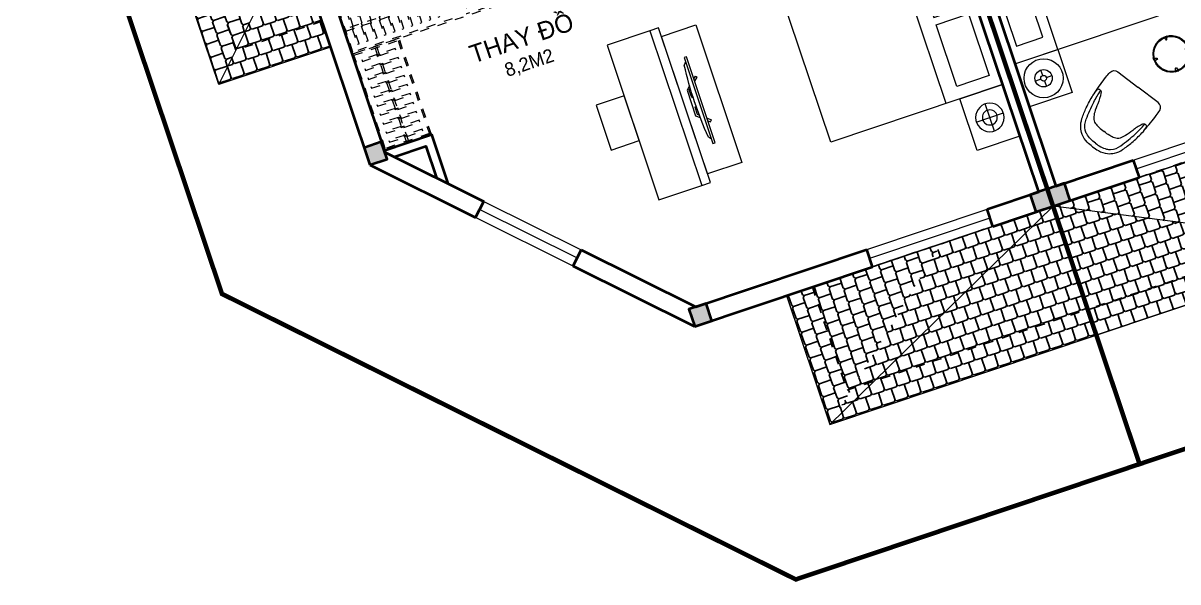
# Model space of a CAD drawing. Header units: metres. Extents: x 568332 to 569219, y 2065964 to 2066430.
# Drawn here: x 568383.7 to 568396.44, y 2065965.15 to 2065971.31 of the extents above; entities that cross this region are included whole.
import ezdxf

# ---------------------------------------------------------------- set-up
doc = ezdxf.new("R2010")
doc.units = ezdxf.units.M
for name, pattern in [('CENTER', [2, 1.25, -0.25, 0.25, -0.25]), ('HIDDEN', [0.375, 0.25, -0.125]), ('X-5M-G-MB PHONGNGU$0$HIDDEN2', [0.1875, 0.125, -0.0625])]:
    doc.linetypes.add(name, pattern=pattern)
doc.layers.get('0').update_dxf_attribs({"linetype": 'CONTINUOUS'})
doc.layers.get('DEFPOINTS').update_dxf_attribs({"linetype": 'CONTINUOUS'})
for name, color, linetype, lineweight in [('-CENTER', 143, 'CENTER', 13), ('-CONCRETE', 1, 'CONTINUOUS', 35), ('-DIM', 9, 'CONTINUOUS', 13), ('-DOOR', 137, 'CONTINUOUS', 9), ('-FURNITURE', 46, 'CONTINUOUS', 9), ('-LINE1', 7, 'CONTINUOUS', 18), ('-STEEL1', 1, 'CONTINUOUS', 35), ('-TEXT', 7, 'CONTINUOUS', 15), ('-WALL', 4, 'CONTINUOUS', 35), ('TEXT25', 2, 'CONTINUOUS', 13)]:
    doc.layers.add(name, color=color, linetype=linetype, lineweight=lineweight)
for name, color, linetype in [('-RANH GIOI LO DAT', 12, 'CONTINUOUS'), ('13. NET HATCH', 252, 'CONTINUOUS'), ('ChiaLo', 128, 'CENTER'), ('ViaHeS', 32, 'CONTINUOUS')]:
    doc.layers.add(name, color=color, linetype=linetype)
doc.styles.add('T1', font='', dxfattribs={"height": 200})
doc.styles.add('vnavanth', font='', dxfattribs={"width": 0.8})
doc.styles.get('T1').set_extended_font_data('VNgeometric Light')
doc.styles.get('vnavanth').set_extended_font_data('.VnAvantH')

# ---------------------------------------------------------------- blocks, each defined once
blk = doc.blocks.new('1800X2000')
at = {"layer": '-FURNITURE'}
blk.add_line((325497.3064970744, 17765.29446492715), (325497.3064973904, 19565.2944651944), dxfattribs=at)
for points in [[(323997.3057774993, 19565.2944651944), (325997.3064971831, 19565.2944651944), (325997.3064971831, 17765.29446484288), (323997.3057774993, 17765.29446484288)], [(325612.9490047574, 19390.79434491032), (325919.0064973457, 19390.79434491032), (325919.0064973457, 18691.29434485664), (325612.9490047574, 18691.29434485664)], [(325612.9490046239, 18629.79434491026), (325919.0064972151, 18629.79434491026), (325919.0064972151, 17946.79434485664), (325612.9490046239, 17946.79434485664)]]:
    blk.add_lwpolyline(points, close=True, dxfattribs=at)
blk = doc.blocks.new('A$C7D524948')
at = {"layer": '-FURNITURE'}
for points in [[(-1.862645149230957e-09, 824.9500000011176, 0.02374928999430728), (-77.15000000130385, 820, 0.1110396266945436), (-175.0999999996275, 786.1500000022352, 0.08516816991690027), (-234.9500000011176, 733.25, 0.08855014736123698), (-281.5499999988824, 649.3499999996275, 0.02790636319614463), (-315.9500000011176, 525.5999999996275, 0.02834164487538841), (-340.4000000022352, 372.8000000007451, 0.04711987010175965), (-341.0999999996275, 283.4000000003725, 0.5135274654112972), (-284.5500000007451, 299.9500000011176, 0.05957759956988055), (-242.5500000026077, 413.6500000003725, -0.03446512451505389), (-213.1500000003725, 507.4499999992549, -0.05927668371543007), (-182.7500000009313, 564.2999999988824, -0.1661460996977688), (-133.4500000011176, 600.4000000003725, -0.0525641271264061), (-75.80000000074506, 611.9500000011176, -0.02855401869774651), (-1.862645149230957e-09, 614.6500000003725, -3.543335205159532)], [(-0.5500000007450581, 774.1500000003725, 0.1055837687742558), (-137.8000000007451, 751.3000000007451, 0.08397584501256396), (-176, 728.25, 0.1493020227225411), (-241.2000000011176, 626.1999999992549, 0.02490854660583826), (-289.25, 424.1500000003725, 0.02643887537121914), (-306.5679914960638, 278.4068524483591, -0.8863330528017872)], [(-0.5500000007450581, 774.1500000003725, -0.1055837687742558), (136.6999999992549, 751.3000000007451, -0.08397584501256396), (174.8999999985099, 728.2500000018626, -0.1493020227225411), (240.0999999986961, 626.1999999992549, -0.02490854660583826), (288.1499999975786, 424.1500000003725, -0.02643887537121914), (305.467991495505, 278.4068524483591, 0.8863330528017872)], [(-1.862645149230957e-09, 824.9500000011176, -0.02374928999430728), (77.14999999850988, 820.0000000018626, -0.1110396266945436), (175.0999999986961, 786.1500000003725, -0.08516816991690027), (234.9499999992549, 733.25, -0.08855014736123698), (281.5499999988824, 649.3499999996275, -0.02790636319614463), (315.9500000011176, 525.5999999996275, -0.02834164487538841), (340.3999999985099, 372.8000000007451, -0.04711987010175965), (341.0999999996275, 283.4000000022352, -0.5135274654112972), (284.5500000007451, 299.9499999992549, -0.05957759956988055), (242.5499999988824, 413.6499999985099, 0.03446512451505389), (213.1499999994412, 507.4500000011176, 0.05927668371543007), (182.75, 564.3000000007451, 0.1661460996977688), (133.4499999983236, 600.4000000003725, 0.0525641271264061), (75.79999999888241, 611.9499999992549, 0.02855401869774651), (-1.862645149230957e-09, 614.6500000003725, 3.543335205159532)], [(-342.8562581948936, 328.1164919566363, 0.02267140514630937), (-350.039135296829, 124.5, 0.01212164544072816), (-345.6391352973878, 57.0500000026077, 0.4055082152921144), (-279.3891352973878, 0), (0, 0)], [(342.8562581939623, 328.1164919547737, -0.02267140514630937), (350.0391352958977, 124.5, -0.01212164544072816), (345.6391352955252, 57.05000000074506, -0.4055082152921144), (279.3891352964565, 0), (0, 0)]]:
    blk.add_lwpolyline(points, format="xyb", dxfattribs=at)
blk = doc.blocks.new('tbl1')
at = {"layer": '-FURNITURE'}
for points in [[(-19.7318235830171, 199.0618887953169), (-20.00000000081491, 202.1778609547764), (19.99999999918509, 202.1778609547764), (19.73182358138729, 199.0618887953169), (-8.149072527885437e-10, 200.1778609545727)], [(-202.1778609555913, -20), (-202.1778609555913, 20), (-199.0618887961609, 19.7318235822022), (-200.1778609553294, 9.313225746154785e-10), (-199.0618887961609, -19.73182358033955)], [(202.1778609539615, -20), (199.0618887945311, -19.73182358033955), (200.1778609537287, 9.313225746154785e-10), (200.2090254699579, 19.83055200098897), (202.1778609539615, 20)], [(19.99999999918509, -202.1778609547764), (-20.00000000081491, -202.1778609547764), (-19.7318235830171, -199.061888795346), (-8.149072527885437e-10, -200.1778609546018), (19.73182358138729, -199.061888795346)]]:
    blk.add_hatch(color=256, dxfattribs=at).paths.add_polyline_path(points, flags=0)
at = {"layer": '-FURNITURE', "flags": 128}
for points in [[(-19.7318235830171, 199.061888795346), (-20.00000000081491, 202.1778609547764), (-8.149072527885437e-10, 202.1778609547764), (19.99999999918509, 202.1778609547764), (19.73182358138729, 199.061888795346)], [(-202.1778609555913, 0), (-202.1778609555913, 20), (-199.0618887961609, 19.7318235822022)], [(202.1778609539615, 0), (202.1778609539615, 20), (199.0618887945311, 19.7318235822022)], [(-19.7318235830171, -199.061888795346), (-20.00000000081491, -202.1778609547764), (-8.149072527885437e-10, -202.1778609547764), (19.99999999918509, -202.1778609547764), (19.73182358138729, -199.061888795346)]]:
    blk.add_lwpolyline(points, dxfattribs=at)
for points in [[(14.99999999918509, 193), (-15.00000000081491, 193), (-5.000000000814907, 163), (-8.149072527885437e-10, 163), (4.999999999185093, 163)], [(-193.0000000008149, -15), (-193.0000000008149, 15), (-163.0000000008149, 5), (-163.0000000008149, 0), (-163.0000000008149, -5)], [(192.9999999991851, -15), (192.9999999991851, 15), (162.9999999991851, 5), (162.9999999991851, 0), (162.9999999991851, -5)], [(14.99999999918509, -193), (-15.00000000081491, -193), (-5.000000000814907, -163), (-8.149072527885437e-10, -163), (4.999999999185093, -163)]]:
    blk.add_lwpolyline(points, close=True, dxfattribs=at)
at = {"layer": '-FURNITURE'}
for radius in [200.0000000000002, 193.0000000000002]:
    blk.add_circle((-8.149072527885437e-10, 0), radius, dxfattribs=at)
for radius, start, end in [(199.9999999999999, 90, 270), (199.9999999999998, 270, 90)]:
    blk.add_arc((0, 0), radius, start, end, dxfattribs=at)
blk = doc.blocks.new('12PLMP12')
at = {"color": 0, "linetype": 'ByBlock'}
for p, q in [((-1.25, 0), (-3.75, 0)), ((0, 1.25), (0, 3.75)), ((1.25, 0), (3.75, 0)), ((0, -1.25), (0, -3.75))]:
    blk.add_line(p, q, dxfattribs=at)
for radius in [8.5, 3.75, 1.25]:
    blk.add_circle((0, 0), radius, dxfattribs=at)
blk = doc.blocks.new('A$C5C575821')
at = {"layer": '-CONCRETE'}
h = blk.add_hatch(color=256, dxfattribs=at)
h.dxf.hatch_style = 1
h.paths.add_polyline_path([(-0.00237559899687767, 200.0000000000146), (-0.00237559899687767, 1.455191522836685e-11), (199.9976244010031, 1.455191522836685e-11), (199.9976244010031, 200.0000000000146)])
blk.add_lwpolyline([(-0.00237559899687767, 1.455191522836685e-11), (199.9976244010031, 1.455191522836685e-11), (199.9976244010031, 200.0000000000146), (-0.00237559899687767, 200.0000000000146)], close=True, dxfattribs=at)
blk = doc.blocks.new('TRUC M4')
at = {"layer": '-WALL'}
blk.add_blockref('A$C5C575821', (-199.9976244010031, -200.0000000000146), dxfattribs=at)
blk = doc.blocks.new('M4- T3')
at = {"layer": '13. NET HATCH'}
h = blk.add_hatch(dxfattribs=at)
h.set_pattern_fill('MAIGO-12', color=256, scale=300)
h.set_pattern_definition([(0, (478994.4757571262, -0.202551839480293), (75, 150), [120, -30, 120, -30]), (90, (478979.4757571262, 14.79744816051971), (-74.99999999999999, 150), [135, -165]), (45, (478964.4757571262, -0.202551839480293), (75.00000000142687, 150.0000000028537), [21.213203436, -403.0508652]), (135, (478994.4757571262, -0.202551839480293), (-75.00000000142686, 150.0000000028537), [21.213203436, -403.0508652])])
edge = h.paths.add_edge_path()
edge.add_line((716772.6841613529, 30041.12960393615), (719872.6873482529, 30041.12960393615))
edge.add_line((719872.6873482529, 30041.12960393615), (716772.7450527956, 31540.69149495072))
edge.add_line((716772.7450527956, 31540.69149495072), (716772.6805305227, 30041.12960393615))
h = blk.add_hatch(dxfattribs=at)
h.set_pattern_fill('MAIGO-12', color=256, scale=300, angle=90)
h.set_pattern_definition([(90, (478904.4757571262, 89.7974481605197), (-150, 75.00000000000001), [120, -30, 120, -30]), (180, (478889.4757571262, 74.7974481605197), (-150, -74.99999999999997), [135, -165]), (135, (478904.4757571262, 59.79744816051971), (-150.0000000028537, 75.00000000142688), [21.213203436, -403.0508652]), (225, (478904.4757571262, 89.7974481605197), (-150.0000000028537, -75.00000000142684), [21.213203436, -403.0508652])])
h.paths.add_polyline_path([(716772.7450527956, 31540.69149495072), (719872.6873482529, 31541.12960393615), (719872.6873482529, 30041.12960393615)])
at = {"layer": '-DOOR'}
for p, q in [((717772.7450527959, 31740.69149495072), (718972.4425598481, 31740.99001779004)), ((717772.7450527959, 31740.69149495072), (718972.7450527959, 31740.69149495072)), ((717772.7450527959, 31640.69149495072), (718972.4425598481, 31640.99001779004)), ((717772.7450527959, 31640.69149495072), (718972.7450527959, 31640.69149495072)), ((717772.7450527959, 31540.69149495072), (718972.4425598481, 31540.99001779004)), ((717772.7450527959, 31540.69149495072), (718972.7450527959, 31540.69149495072))]:
    blk.add_line(p, q, dxfattribs=at)
at = {"layer": '-FURNITURE'}
blk.add_lwpolyline([(716872.671278632, 32662.0473003573), (716872.6712783822, 33162.06039128899), (717372.6712783822, 33162.06039137665), (717372.671278632, 32662.04730044508)], close=True, dxfattribs=at)
at = {"layer": '-LINE1'}
blk.add_lwpolyline([(719872.6873482529, 30041.12960393615), (716772.6805305227, 30041.12960393615), (716772.6805305227, 31540.69149495072), (719872.6873482529, 31540.69149495072)], close=True, dxfattribs=at)
for points in [[(716772.6841613529, 30041.12960393615), (719872.6873482529, 30041.12960393615), (716772.7450527956, 31540.69149495072), (716772.7450527956, 31540.69149495072), (716772.6805305227, 30041.12960393615)], [(716772.7450527956, 31540.69149495072), (719872.6873482529, 31541.12960393615), (719872.6873482529, 30041.12960393615), (716772.7450527956, 31540.69149495072)]]:
    blk.add_lwpolyline(points, dxfattribs=at)
at = {"layer": '-RANH GIOI LO DAT', "linetype": 'HIDDEN', "ltscale": 10, "const_width": 50}
blk.add_lwpolyline([(716772.6383235147, 48540.98193657298), (722772.6145765688, 48540.98193657286), (722772.6636013242, 28541.00532258167), (716772.6873482702, 28541.00532258167)], close=True, dxfattribs=at)
at = {"layer": '-WALL'}
for p, q in [((716772.7450527956, 31540.69149495072), (716772.7450528115, 40741.25006676854)), ((716872.6685261452, 36140.63031025817), (716872.668526137, 31740.69149495072)), ((716872.668526137, 31740.69149495072), (717772.7450527959, 31740.69149495072)), ((717772.7450527959, 31740.69149495072), (717772.7450527959, 31540.69149495072)), ((716772.7450527956, 31540.69149495072), (717772.7450527959, 31540.69149495072))]:
    blk.add_line(p, q, dxfattribs=at)
at = {"layer": 'DEFPOINTS', "linetype": 'HIDDEN', "ltscale": 5}
blk.add_lwpolyline([(719572.6873482529, 30341.12960393615), (716772.6873482526, 30341.12960393615), (716772.6873482526, 31541.12960393615), (719572.6873482529, 31541.12960393615)], close=True, dxfattribs=at)
at = {"layer": '-DIM', "xscale": -1, "rotation": 359.9999999899488}
blk.add_blockref('1800X2000', (1042869.977772024, 15396.76586995907), dxfattribs=at)
at = {"layer": '-FURNITURE', "xscale": 25.40000000083849, "yscale": 25.40000000083849, "zscale": 25.40000000083849, "rotation": 90.00000002731056}
blk.add_blockref('12PLMP12', (717122.6712792392, 32912.05384588933), dxfattribs=at)
at = {"layer": '-FURNITURE', "rotation": 124.1219197484613}
blk.add_blockref('A$C7D524948', (718077.4618980268, 32486.56401073262), dxfattribs=at)
at = {"layer": '-STEEL1'}
blk.add_blockref('TRUC M4', (716972.3912198066, 31740.84808886312), dxfattribs=at)
at = {"layer": '-WALL'}
blk.add_blockref('tbl1', (718542.8829090591, 32719.05723422677), dxfattribs=at)
blk = doc.blocks.new('A$C8a974c9c')
for p, q in [((1750.087982669494, 2957.416116623174), (1750.087982669657, 2642.58393779996)), ((1592.671893257969, 2800.000027211493), (1907.504072081182, 2800.000027211652)), ((1342.999452652235, 2500.000027214177), (1342.999452652119, 700.000027214177)), ((1750.087982669345, 242.5839378051005), (1750.087982669549, 557.4161166283138)), ((1592.67189325784, 400.0000272168018), (1907.504072081053, 400.0000272166017))]:
    blk.add_line(p, q)
for points in [[(1999.999452652235, 3100.000027209127), (1500.176512686827, 3100.000027209127), (1500.176512686827, 2500.000027214177), (1999.999452652235, 2500.000027214177)], [(1890.999452652235, 2360.000027214177), (1514.499452652235, 2360.000027214177), (1514.499452652148, 1642.500027214177), (1890.999452652148, 1642.500027214177)], [(1890.99945265209, 840.000027214177), (1514.49945265209, 840.000027214177), (1514.499452652148, 1557.500027214177), (1890.999452652148, 1557.500027214177)], [(1999.999452652119, 100.0000272192265), (1500.17651268671, 100.0000272192265), (1500.17651268671, 700.000027214177), (1999.999452652119, 700.000027214177)]]:
    blk.add_lwpolyline(points, close=True)
blk.add_lwpolyline([(1999.999452652235, 2500.000027214177), (-0.0005473477649502456, 2500.000027214177), (-0.0005473478813655674, 700.000027214177), (1999.999452652119, 700.000027214177), (1999.999452652235, 2500.000027214177)])
for centre, radius in [((1750.087982669561, 2800.000027211581), 157.4160894116067), ((1750.087982669561, 2800.000027211581), 82.41608941160666), ((1750.087982669432, 400.0000272166926), 157.4160894116067), ((1750.087982669432, 400.0000272166926), 82.41608941160666)]:
    blk.add_circle(centre, radius)
blk = doc.blocks.new('XR.MB.LM123$0$tvi 1')
blk.add_lwpolyline([(28.54445810673496, -2.291926648467779e-10), (28.54445810673496, -999.9999999999964), (-7.275957614183426e-12, -1000), (0, 0)], close=True)
for points in [[(28.54445810680045, -50.31958968611434), (52.37372755713295, -80.86315460130209)], [(-24.09820395050338, -235.5599978379832), (-39.09879504836863, -251.7939635238108)], [(0, -284.7849796677438), (-39.09879504836863, -251.7939635238108)], [(0, -255.9952397129928), (-24.09820395050338, -235.5599978379832)], [(69.66229681991535, -315.0836646851385), (111.1934016081432, -350.2927865858655), (111.193401608034, -649.712917566063), (69.68611289083492, -684.9110379843005)], [(89.09002233762294, -445.7449799550195), (89.09002233762294, -359.9578938602899), (70.91298945683957, -344.6203678706661)], [(89.09002233762294, -445.7449799550195), (73.49991829216015, -445.7449799550232)], [(89.09002233768115, -554.2550200447404), (89.09002233773936, -640.0421061392371), (70.91298945678864, -655.3796321293303)], [(89.09002233768115, -554.2550200447404), (73.49991829216015, -554.2550200447404)], [(0, -715.2150203320198), (-39.09879504836863, -748.2060364759491)], [(-24.09820395050338, -764.4400021620095), (-39.09879504836863, -748.2060364759491)], [(0, -744.004760287), (-24.09820395050338, -764.4400021620095)], [(28.54445810674224, -949.680410313882), (52.37372755713295, -919.1368453984578)]]:
    blk.add_lwpolyline(points)
blk.add_arc((-4025.16618952866, -499.9999999999964), 4099.025185406737, 354.1310878512652, 5.868912148527433)
blk = doc.blocks.new('*U196')
at = {"linetype": 'X-5M-G-MB PHONGNGU$0$HIDDEN2'}
for points in [[(0, 600.0000000004657), (0, 0), (2391.794790450382, -8.677309710135099e-10), (2391.794790450382, 599.9999999995979)], [(2371.794790450382, 579.9996613715246), (2371.794790450382, 19.99966137152471), (20, 20.00000000046566), (20, 580.0000000004657)], [(2371.794790450382, 286.6991212946068), (2371.794790450382, 313.0991212945136), (20, 313.0991212953813), (19.99999859370291, 286.6991212952417)], [(113.7817614636733, 319.1750910408318), (109.4317788550979, 319.1750910408318), (109.4317788550979, 280.441767644881), (113.7817614636733, 280.441767644881)], [(227.7817614636733, 319.1750910407849), (223.4317788550979, 319.1750910407849), (223.4317788550979, 280.4417676448341), (227.7817614636733, 280.4417676448341)], [(341.7817614636733, 319.175091040738), (337.4317788550979, 319.175091040738), (337.4317788550979, 280.4417676447872), (341.7817614636733, 280.4417676447872)], [(455.7817614636733, 319.1750910406911), (451.4317788550979, 319.1750910406911), (451.4317788550979, 280.4417676447403), (455.7817614636733, 280.4417676447403)], [(569.7817614636733, 319.1750910406442), (565.431778855098, 319.1750910406442), (565.431778855098, 280.4417676446934), (569.7817614636733, 280.4417676446934)], [(683.7817614636733, 319.1750910405973), (679.431778855098, 319.1750910405973), (679.431778855098, 280.4417676446465), (683.7817614636733, 280.4417676446465)], [(797.7817614636733, 319.1750910405504), (793.431778855098, 319.1750910405504), (793.431778855098, 280.4417676445996), (797.7817614636733, 280.4417676445996)], [(911.7817614636733, 319.1750910405035), (907.431778855098, 319.1750910405035), (907.431778855098, 280.4417676445527), (911.7817614636733, 280.4417676445527)], [(1025.781761463673, 319.1750910404566), (1021.431778855098, 319.1750910404566), (1021.431778855098, 280.4417676445057), (1025.781761463673, 280.4417676445057)], [(1139.781761463673, 319.1750910404097), (1135.431778855098, 319.1750910404097), (1135.431778855098, 280.4417676444588), (1139.781761463673, 280.4417676444588)], [(1253.781761463673, 319.1750910403628), (1249.431778855098, 319.1750910403628), (1249.431778855098, 280.4417676444119), (1253.781761463673, 280.4417676444119)], [(1367.781761463673, 319.1750910403159), (1363.431778855098, 319.1750910403159), (1363.431778855098, 280.441767644365), (1367.781761463673, 280.441767644365)], [(1481.781761463673, 319.175091040269), (1477.431778855098, 319.175091040269), (1477.431778855098, 280.4417676443181), (1481.781761463673, 280.4417676443181)], [(1595.781761463673, 319.175091040222), (1591.431778855098, 319.175091040222), (1591.431778855098, 280.4417676442712), (1595.781761463673, 280.4417676442712)], [(1709.781761463673, 319.1750910401751), (1705.431778855098, 319.1750910401751), (1705.431778855098, 280.4417676442243), (1709.781761463673, 280.4417676442243)], [(1823.781761463673, 319.1750910401282), (1819.431778855098, 319.1750910401282), (1819.431778855098, 280.4417676441774), (1823.781761463673, 280.4417676441774)], [(1937.781761463673, 319.1750910400813), (1933.431778855098, 319.1750910400813), (1933.431778855098, 280.4417676441305), (1937.781761463673, 280.4417676441305)], [(2051.781761463673, 319.1750910400344), (2047.431778855098, 319.1750910400344), (2047.431778855098, 280.4417676440836), (2051.781761463673, 280.4417676440836)], [(2165.781761463673, 319.1750910399875), (2161.431778855098, 319.1750910399875), (2161.431778855098, 280.4417676440366), (2165.781761463673, 280.4417676440366)], [(2279.781761463673, 319.1750910399406), (2275.431778855098, 319.1750910399406), (2275.431778855098, 280.4417676439897), (2279.781761463673, 280.4417676439897)]]:
    blk.add_lwpolyline(points, close=True, dxfattribs=at)
for points in [[(122.2409142897814, 313.1103512093413), (122.2409142897814, 515.2497102723445), (100.1765458012815, 515.2497102723445), (100.1765458012815, 313.1103512093413)], [(236.2409142897814, 313.1103512092944), (236.2409142897814, 515.2497102722975), (214.1765458012815, 515.2497102722975), (214.1765458012815, 313.1103512092944)], [(350.2409142897814, 313.1103512092475), (350.2409142897814, 515.2497102722507), (328.1765458012815, 515.2497102722507), (328.1765458012815, 313.1103512092475)], [(464.2409142897814, 313.1103512092006), (464.2409142897814, 515.2497102722037), (442.1765458012815, 515.2497102722037), (442.1765458012815, 313.1103512092006)], [(578.2409142897814, 313.1103512091537), (578.2409142897814, 515.2497102721569), (556.1765458012815, 515.2497102721569), (556.1765458012815, 313.1103512091537)], [(692.2409142897814, 313.1103512091068), (692.2409142897814, 515.24971027211), (670.1765458012815, 515.24971027211), (670.1765458012815, 313.1103512091068)], [(806.2409142897814, 313.1103512090599), (806.2409142897814, 515.249710272063), (784.1765458012815, 515.249710272063), (784.1765458012815, 313.1103512090599)], [(920.2409142897814, 313.110351209013), (920.2409142897814, 515.2497102720162), (898.1765458012815, 515.2497102720162), (898.1765458012815, 313.110351209013)], [(1034.240914289781, 313.1103512089661), (1034.240914289781, 515.2497102719692), (1012.176545801281, 515.2497102719692), (1012.176545801281, 313.1103512089661)], [(1148.240914289781, 313.1103512089192), (1148.240914289781, 515.2497102719224), (1126.176545801281, 515.2497102719224), (1126.176545801281, 313.1103512089192)], [(1262.240914289781, 313.1103512088723), (1262.240914289781, 515.2497102718754), (1240.176545801281, 515.2497102718754), (1240.176545801281, 313.1103512088723)], [(1376.240914289781, 313.1103512088254), (1376.240914289781, 515.2497102718285), (1354.176545801281, 515.2497102718285), (1354.176545801281, 313.1103512088254)], [(1490.240914289781, 313.1103512087785), (1490.240914289781, 515.2497102717816), (1468.176545801281, 515.2497102717816), (1468.176545801281, 313.1103512087785)], [(1604.240914289781, 313.1103512087315), (1604.240914289781, 515.2497102717347), (1582.176545801281, 515.2497102717347), (1582.176545801281, 313.1103512087315)], [(1718.240914289781, 313.1103512086846), (1718.240914289781, 515.2497102716878), (1696.176545801281, 515.2497102716878), (1696.176545801281, 313.1103512086846)], [(1832.240914289781, 313.1103512086377), (1832.240914289781, 515.2497102716409), (1810.176545801281, 515.2497102716409), (1810.176545801281, 313.1103512086377)], [(1946.240914289781, 313.1103512085908), (1946.240914289781, 515.2497102715939), (1924.176545801281, 515.2497102715939), (1924.176545801281, 313.1103512085908)], [(2060.240914289781, 313.1103512085439), (2060.240914289781, 515.2497102715471), (2038.176545801281, 515.2497102715471), (2038.176545801281, 313.1103512085439)], [(2174.240914289781, 313.110351208497), (2174.240914289781, 515.2497102715001), (2152.176545801281, 515.2497102715001), (2152.176545801281, 313.110351208497)], [(2288.240914289781, 313.1103512084501), (2288.240914289781, 515.2497102714533), (2266.176545801281, 515.2497102714533), (2266.176545801281, 313.1103512084501)], [(100.1765458012815, 286.7103512094345), (100.1765458012815, 92.0852110228024), (122.2409142897814, 92.0852110228024), (122.2409142897814, 286.7103512094345)], [(214.1765458012815, 286.7103512093876), (214.1765458012815, 92.08521102275549), (236.2409142897814, 92.08521102275549), (236.2409142897814, 286.7103512093876)], [(328.1765458012815, 286.7103512093407), (328.1765458012815, 92.08521102270858), (350.2409142897814, 92.08521102270858), (350.2409142897814, 286.7103512093407)], [(442.1765458012815, 286.7103512092938), (442.1765458012815, 92.08521102266168), (464.2409142897814, 92.08521102266168), (464.2409142897814, 286.7103512092938)], [(556.1765458012815, 286.7103512092469), (556.1765458012815, 92.08521102261477), (578.2409142897814, 92.08521102261477), (578.2409142897814, 286.7103512092469)], [(670.1765458012815, 286.7103512092), (670.1765458012815, 92.08521102256786), (692.2409142897814, 92.08521102256786), (692.2409142897814, 286.7103512092)], [(784.1765458012815, 286.7103512091531), (784.1765458012815, 92.08521102252095), (806.2409142897814, 92.08521102252095), (806.2409142897814, 286.7103512091531)], [(898.1765458012815, 286.7103512091062), (898.1765458012815, 92.08521102247404), (920.2409142897814, 92.08521102247404), (920.2409142897814, 286.7103512091062)], [(1012.176545801281, 286.7103512090592), (1012.176545801281, 92.08521102242715), (1034.240914289781, 92.08521102242715), (1034.240914289781, 286.7103512090592)], [(1126.176545801281, 286.7103512090123), (1126.176545801281, 92.08521102238024), (1148.240914289781, 92.08521102238024), (1148.240914289781, 286.7103512090123)], [(1240.176545801281, 286.7103512089654), (1240.176545801281, 92.08521102233333), (1262.240914289781, 92.08521102233333), (1262.240914289781, 286.7103512089654)], [(1354.176545801281, 286.7103512089186), (1354.176545801281, 92.08521102228642), (1376.240914289781, 92.08521102228642), (1376.240914289781, 286.7103512089186)], [(1468.176545801281, 286.7103512088717), (1468.176545801281, 92.0852110222395), (1490.240914289781, 92.0852110222395), (1490.240914289781, 286.7103512088717)], [(1582.176545801281, 286.7103512088247), (1582.176545801281, 92.0852110221926), (1604.240914289781, 92.0852110221926), (1604.240914289781, 286.7103512088247)], [(1696.176545801281, 286.7103512087778), (1696.176545801281, 92.0852110221457), (1718.240914289781, 92.0852110221457), (1718.240914289781, 286.7103512087778)], [(1810.176545801281, 286.7103512087309), (1810.176545801281, 92.08521102209879), (1832.240914289781, 92.08521102209879), (1832.240914289781, 286.7103512087309)], [(1924.176545801281, 286.710351208684), (1924.176545801281, 92.08521102205188), (1946.240914289781, 92.08521102205188), (1946.240914289781, 286.710351208684)], [(2038.176545801281, 286.7103512086371), (2038.176545801281, 92.08521102200497), (2060.240914289781, 92.08521102200497), (2060.240914289781, 286.7103512086371)], [(2152.176545801281, 286.7103512085902), (2152.176545801281, 92.08521102195806), (2174.240914289781, 92.08521102195806), (2174.240914289781, 286.7103512085902)], [(2266.176545801281, 286.7103512085433), (2266.176545801281, 92.08521102191116), (2288.240914289781, 92.08521102191116), (2288.240914289781, 286.7103512085433)]]:
    blk.add_lwpolyline(points, dxfattribs=at)
blk = doc.blocks.new('*U197')
at = {"linetype": 'X-5M-G-MB PHONGNGU$0$HIDDEN2'}
for points in [[(0, 600.0000000004657), (0, 0), (1222.530116817426, -3.866163398678268e-10), (1222.530116817426, 600.000000000079)], [(1202.530116817426, 579.9996613720057), (1202.530116817426, 19.99966137200583), (20, 20.00000000046566), (20, 580.0000000004657)], [(1202.530116817426, 286.6991212950879), (1202.530116817426, 313.0991212949947), (20, 313.0991212953813), (19.99999859370291, 286.6991212952417)], [(113.7817614636733, 319.1750910408318), (109.4317788550979, 319.1750910408318), (109.4317788550979, 280.441767644881), (113.7817614636733, 280.441767644881)], [(227.7817614636733, 319.1750910407849), (223.4317788550979, 319.1750910407849), (223.4317788550979, 280.4417676448341), (227.7817614636733, 280.4417676448341)], [(341.7817614636733, 319.175091040738), (337.4317788550979, 319.175091040738), (337.4317788550979, 280.4417676447872), (341.7817614636733, 280.4417676447872)], [(455.7817614636733, 319.1750910406911), (451.4317788550979, 319.1750910406911), (451.4317788550979, 280.4417676447403), (455.7817614636733, 280.4417676447403)], [(569.7817614636733, 319.1750910406442), (565.431778855098, 319.1750910406442), (565.431778855098, 280.4417676446934), (569.7817614636733, 280.4417676446934)], [(683.7817614636733, 319.1750910405973), (679.431778855098, 319.1750910405973), (679.431778855098, 280.4417676446465), (683.7817614636733, 280.4417676446465)], [(797.7817614636733, 319.1750910405504), (793.431778855098, 319.1750910405504), (793.431778855098, 280.4417676445996), (797.7817614636733, 280.4417676445996)], [(911.7817614636733, 319.1750910405035), (907.431778855098, 319.1750910405035), (907.431778855098, 280.4417676445527), (911.7817614636733, 280.4417676445527)], [(1025.781761463673, 319.1750910404566), (1021.431778855098, 319.1750910404566), (1021.431778855098, 280.4417676445057), (1025.781761463673, 280.4417676445057)], [(1139.781761463673, 319.1750910404097), (1135.431778855098, 319.1750910404097), (1135.431778855098, 280.4417676444588), (1139.781761463673, 280.4417676444588)]]:
    blk.add_lwpolyline(points, close=True, dxfattribs=at)
for points in [[(122.2409142897814, 313.1103512093413), (122.2409142897814, 515.2497102723445), (100.1765458012815, 515.2497102723445), (100.1765458012815, 313.1103512093413)], [(236.2409142897814, 313.1103512092944), (236.2409142897814, 515.2497102722975), (214.1765458012815, 515.2497102722975), (214.1765458012815, 313.1103512092944)], [(350.2409142897814, 313.1103512092475), (350.2409142897814, 515.2497102722507), (328.1765458012815, 515.2497102722507), (328.1765458012815, 313.1103512092475)], [(464.2409142897814, 313.1103512092006), (464.2409142897814, 515.2497102722037), (442.1765458012815, 515.2497102722037), (442.1765458012815, 313.1103512092006)], [(578.2409142897814, 313.1103512091537), (578.2409142897814, 515.2497102721569), (556.1765458012815, 515.2497102721569), (556.1765458012815, 313.1103512091537)], [(692.2409142897814, 313.1103512091068), (692.2409142897814, 515.24971027211), (670.1765458012815, 515.24971027211), (670.1765458012815, 313.1103512091068)], [(806.2409142897814, 313.1103512090599), (806.2409142897814, 515.249710272063), (784.1765458012815, 515.249710272063), (784.1765458012815, 313.1103512090599)], [(920.2409142897814, 313.110351209013), (920.2409142897814, 515.2497102720162), (898.1765458012815, 515.2497102720162), (898.1765458012815, 313.110351209013)], [(1034.240914289781, 313.1103512089661), (1034.240914289781, 515.2497102719692), (1012.176545801281, 515.2497102719692), (1012.176545801281, 313.1103512089661)], [(1148.240914289781, 313.1103512089192), (1148.240914289781, 515.2497102719224), (1126.176545801281, 515.2497102719224), (1126.176545801281, 313.1103512089192)], [(100.1765458012815, 286.7103512094345), (100.1765458012815, 92.0852110228024), (122.2409142897814, 92.0852110228024), (122.2409142897814, 286.7103512094345)], [(214.1765458012815, 286.7103512093876), (214.1765458012815, 92.08521102275549), (236.2409142897814, 92.08521102275549), (236.2409142897814, 286.7103512093876)], [(328.1765458012815, 286.7103512093407), (328.1765458012815, 92.08521102270858), (350.2409142897814, 92.08521102270858), (350.2409142897814, 286.7103512093407)], [(442.1765458012815, 286.7103512092938), (442.1765458012815, 92.08521102266168), (464.2409142897814, 92.08521102266168), (464.2409142897814, 286.7103512092938)], [(556.1765458012815, 286.7103512092469), (556.1765458012815, 92.08521102261477), (578.2409142897814, 92.08521102261477), (578.2409142897814, 286.7103512092469)], [(670.1765458012815, 286.7103512092), (670.1765458012815, 92.08521102256786), (692.2409142897814, 92.08521102256786), (692.2409142897814, 286.7103512092)], [(784.1765458012815, 286.7103512091531), (784.1765458012815, 92.08521102252095), (806.2409142897814, 92.08521102252095), (806.2409142897814, 286.7103512091531)], [(898.1765458012815, 286.7103512091062), (898.1765458012815, 92.08521102247404), (920.2409142897814, 92.08521102247404), (920.2409142897814, 286.7103512091062)], [(1012.176545801281, 286.7103512090592), (1012.176545801281, 92.08521102242715), (1034.240914289781, 92.08521102242715), (1034.240914289781, 286.7103512090592)], [(1126.176545801281, 286.7103512090123), (1126.176545801281, 92.08521102238024), (1148.240914289781, 92.08521102238024), (1148.240914289781, 286.7103512090123)]]:
    blk.add_lwpolyline(points, dxfattribs=at)
blk = doc.blocks.new('A$C4D045CFB')
at = {"layer": '13. NET HATCH'}
h = blk.add_hatch(dxfattribs=at)
h.set_pattern_fill('MAIGO-12', color=256, scale=300, angle=180)
h.set_pattern_definition([(180, (-90, 1.102182119232618e-14), (-75.00000000000001, -150), [120, -30, 120, -30]), (270, (-75, -14.99999999999999), (74.99999999999997, -150), [135, -165]), (225, (-60, 7.34788079488412e-15), (-75.00000000142688, -150.0000000028537), [21.213203436, -403.0508652]), (315, (-90, 1.102182119232618e-14), (75.00000000142684, -150.0000000028537), [21.213203436, -403.0508652])])
h.paths.add_polyline_path([(1299.999119955668, 6100.494044825784), (1299.953723877203, 5215.284894083044), (1299.999119955668, 5229.592269479996), (1299.999119955668, 4500.000660992693), (-0.0008800443320069462, 6100.494044825784)])
h = blk.add_hatch(dxfattribs=at)
h.set_pattern_fill('MAIGO-12', color=256, scale=300, angle=270)
h.set_pattern_definition([(270, (-1.653273178848927e-14, -90), (150, -75.00000000000003), [120, -30, 120, -30]), (0, (14.99999999999999, -75), (150, 74.99999999999996), [135, -165]), (315, (-1.102182119232618e-14, -60), (150.0000000028537, -75.0000000014269), [21.213203436, -403.0508652]), (45, (-1.653273178848927e-14, -90), (150.0000000028537, 75.00000000142683), [21.213203436, -403.0508652])])
h.paths.add_polyline_path([(-0.0008800443320069462, 6100.494044825784), (1299.999119955668, 4500.000660992693), (1299.999119955668, 1300.000660992693), (-0.0008800443320069462, 0.000660992693156004)])
h = blk.add_hatch(dxfattribs=at)
h.set_pattern_fill('MAIGO-12', color=256, scale=300)
h.set_pattern_definition([(0, (90, 0), (75, 150), [120, -30, 120, -30]), (90, (75, 15), (-74.99999999999999, 150), [135, -165]), (45, (60, 0), (75.00000000142687, 150.0000000028537), [21.213203436, -403.0508652]), (135, (90, 0), (-75.00000000142686, 150.0000000028537), [21.213203436, -403.0508652])])
h.paths.add_polyline_path([(1299.999119955668, 1300.000660992693), (1299.999119955668, 0.000660992693156004), (-0.0008800443320069462, 0.000660992693156004)])
at = {"layer": '-LINE1'}
for p, q in [((-0.0008800443320069462, 0.000660992693156004), (-0.0008800443320069462, 6100.494044825784)), ((-0.0008800443320069462, 6100.494044825784), (1299.999119955668, 6100.494044825784)), ((-0.0008800443320069462, 6100.494044825784), (1299.999119955668, 4500.000660992693)), ((-0.0008800443320069462, 0.000660992693156004), (1299.999119955668, 1300.000660992693)), ((1299.999119955668, 0.000660992693156004), (-0.0008800443320069462, 0.000660992693156004))]:
    blk.add_line(p, q, dxfattribs=at)
at = {"layer": 'DEFPOINTS', "linetype": 'HIDDEN', "ltscale": 5}
blk.add_lwpolyline([(1299.999119955668, 300.0006609926932), (299.999119955668, 300.0006609926932), (299.999119955668, 5800.494044825784), (1299.999119955668, 5800.494044825784)], close=True, dxfattribs=at)
blk = doc.blocks.new('TRUC M7')
at = {"layer": '-WALL'}
for p in [(-199.9976244010031, -198.915551786893), (2630.002375598939, -3028.262946227711), (6600.00237557973, -3028.262946227682)]:
    blk.add_blockref('A$C5C575821', p, dxfattribs=at)
blk = doc.blocks.new('M7-T3')
at = {"layer": '13. NET HATCH'}
h = blk.add_hatch(dxfattribs=at)
h.set_pattern_fill('MAIGO-12', color=256, scale=300, angle=270)
h.set_pattern_definition([(270, (-39787.0311933948, -90.00000025486224), (150, -75.00000000000003), [120, -30, 120, -30]), (0, (-39772.0311933948, -75.00000025486224), (150, 74.99999999999996), [135, -165]), (315, (-39787.0311933948, -60.00000025486224), (150.0000000028537, -75.0000000014269), [21.213203436, -403.0508652]), (45, (-39787.0311933948, -90.00000025486224), (150.0000000028537, 75.00000000142683), [21.213203436, -403.0508652])])
h.paths.add_polyline_path([(203513.0556244109, -168725.8841730551), (202492.8195718054, -168725.6374973217), (201713.1784141459, -168725.899096267), (201713.1784141459, -170225.8841730552), (202913.5878808572, -169225.4747063439)])
h = blk.add_hatch(dxfattribs=at)
h.set_pattern_fill('MAIGO-12', color=256, scale=300)
h.set_pattern_definition([(0, (-39697.0311933948, -2.54862243309617e-07), (75, 150), [120, -30, 120, -30]), (90, (-39712.0311933948, 14.99999974513776), (-74.99999999999999, 150), [135, -165]), (45, (-39727.0311933948, -2.54862243309617e-07), (75.00000000142687, 150.0000000028537), [21.213203436, -403.0508652]), (135, (-39697.0311933948, -2.54862243309617e-07), (-75.00000000142686, 150.0000000028537), [21.213203436, -403.0508652])])
h.paths.add_polyline_path([(203513.0556244109, -168725.8841730551), (202913.587880857, -169225.4747063439), (201713.1784141459, -170225.8841730552), (204813.1784149086, -170225.8841730552), (204813.1784149086, -168725.899096267), (204613.1784149084, -168725.899096267), (204333.1784149089, -168725.899096267), (204332.8195718054, -168725.8979550466)])
at = {"layer": '-DOOR'}
for p, q in [((202713.3875899726, -168525.8841730551), (204113.3875899726, -168525.8841730551)), ((202713.3875899726, -168725.8841730551), (204113.3875899726, -168725.8841730551))]:
    blk.add_line(p, q, dxfattribs=at)
blk.add_lwpolyline([(198875.7559357781, -166677.1918582443), (199724.2840732477, -167525.7199956224), (199582.8627170128, -167667.141351862), (198734.334579566, -166818.613214461)], close=True, dxfattribs=at)
for points in [[(198805.0452576721, -166747.9025363527), (199653.5733951439, -167596.430673733)], [(202713.3875899726, -168625.8841731616), (204113.3875899726, -168625.8841731616)]]:
    blk.add_lwpolyline(points, dxfattribs=at)
at = {"layer": '-FURNITURE'}
blk.add_lwpolyline([(201213.3425918372, -165476.5038966582), (200713.3425918372, -165476.5038966582), (200713.3425918372, -167276.5038966582), (201213.3425918372, -167276.5038966582)], dxfattribs=at)
for points in [[(201313.3425918372, -165476.5038966582), (201213.3425918372, -165476.5038966582), (201213.3425918372, -167276.5038966582), (201313.3425918372, -167276.5038966582)], [(201713.3431848366, -165576.5038966581), (201713.3431843286, -167176.5038966581), (201313.3425913723, -167176.503896588), (201313.3425918803, -165576.503896588)], [(200713.3425918372, -166065.1752466193), (200387.5707055979, -166065.1752466193), (200387.5707055979, -166587.5343854117), (200713.3425918372, -166587.5343854117)]]:
    blk.add_lwpolyline(points, close=True, dxfattribs=at)
at = {"layer": '-LINE1'}
blk.add_line((201713.1784141459, -170225.8841730552), (204813.1784141461, -168725.8841730551), dxfattribs=at)
blk.add_lwpolyline([(201713.1784141459, -170225.8841730552), (204813.1784149086, -170225.8841730552), (204813.1784149086, -168725.8841730551), (201713.1784141459, -168725.8841730551)], close=True, dxfattribs=at)
at = {"layer": '-RANH GIOI LO DAT', "linetype": 'HIDDEN', "ltscale": 10, "const_width": 50}
blk.add_lwpolyline([(204813.1784141355, -151725.8841733097), (195813.1784141536, -151725.8841731526), (195813.1784141535, -166725.8841741221), (200813.1784142926, -171725.8841737757), (204813.1784141816, -171725.8841735909)], close=True, dxfattribs=at)
at = {"layer": '-WALL'}
for p, q in [((204813.1784141461, -168725.8841730551), (204813.1784141461, -153725.8841732896)), ((197813.1784141461, -163726.3726010985), (197813.1784141461, -165897.4570491764)), ((198013.1784141464, -164125.7199940168), (198013.1784141461, -165814.6143366961)), ((204713.1784141461, -168525.8841730551), (204713.1784141461, -164125.7199954294)), ((198013.1784141461, -165814.6143366961), (198875.7559357781, -166677.1918582443)), ((197813.1784141461, -165897.4570491764), (198734.3345795432, -166818.6132144839)), ((198734.3345795432, -166818.6132144839), (198875.7559357781, -166677.1918582443)), ((199582.8627170128, -167667.141351862), (199724.2840732477, -167525.7199956224)), ((199724.2840732477, -167525.7199956224), (200724.4482509815, -168525.884173268)), ((200641.6055382995, -168725.8841730551), (199582.8627170128, -167667.141351862)), ((200724.4482509815, -168525.884173268), (202713.3875899726, -168525.884173268)), ((202713.3875899726, -168725.8841730551), (202713.3875899726, -168525.884173268)), ((204113.3875899726, -168525.8841730551), (204713.1784135014, -168525.8841730551)), ((204113.3875899726, -168725.8841730551), (204113.3875899726, -168525.8841730551)), ((200641.6055382995, -168725.8841730551), (202713.3875899726, -168725.8841730551)), ((204113.3875899726, -168725.8841730551), (204813.1784141461, -168725.8841730551))]:
    blk.add_line(p, q, dxfattribs=at)
for points in [[(198013.1784142097, -165796.3726010986), (198563.1784142099, -165796.3726010986), (198563.1784142099, -166364.6143367064)], [(198094.9366785567, -165896.3726010986), (198463.1784142099, -165896.3726010986), (198463.1784142099, -166264.614336716)]]:
    blk.add_lwpolyline(points, dxfattribs=at)
at = {"layer": 'DEFPOINTS', "linetype": 'HIDDEN', "ltscale": 5}
blk.add_lwpolyline([(202013.1784141459, -169925.8841730552), (204813.1784141461, -169925.8841730552), (204813.1784141461, -168725.8841730551), (202013.1784141459, -168725.8841730551)], close=True, dxfattribs=at)
at = {"layer": '-FURNITURE', "extrusion": (0, 0, -1), "xscale": -0.916666666665974, "yscale": 0.916666666665974, "zscale": -0.916666666665974}
blk.add_blockref('*U196', (-198013.1784142099, -164675.7199940168), dxfattribs=at)
at = {"layer": '-FURNITURE', "extrusion": (0, 0, -1), "xscale": -0.916666666665974, "yscale": 0.916666666665974, "zscale": -0.916666666665974, "rotation": 90}
blk.add_blockref('*U197', (-198013.1784142099, -164675.7199940168), dxfattribs=at)
at = {"layer": '-FURNITURE', "xscale": -1, "rotation": 180}
blk.add_blockref('A$C8a974c9c', (202713.1789614939, -164776.5038694439), dxfattribs=at)
at = {"layer": '-FURNITURE', "extrusion": (0, 0, -1), "rotation": 359.9963102775856}
blk.add_blockref('XR.MB.LM123$0$tvi 1', (-201503.5860091419, -165876.4938849017), dxfattribs=at)
at = {"layer": '-STEEL1'}
blk.add_blockref('TRUC M7', (198013.1784141824, -165697.4570493117), dxfattribs=at)
at = {"layer": '-WALL'}
blk.add_blockref('A$C4D045CFB', (196513.1792941905, -164526.3732630243), dxfattribs=at)
at = {"layer": '-TEXT', "color": 2, "style": 'vnavanth'}
blk.add_text('thay ®å', height=199.9591899200177, dxfattribs=at).set_placement((199249.8777802535, -165200.9672803838))
at = {"layer": 'TEXT25', "style": 'T1'}
blk.add_text('8,2M2', height=150, rotation=359.9999999899488, dxfattribs=at).set_placement((199559.0650599547, -165460.3001361399))

msp = doc.modelspace()

# ---------------------------------------------------------------- linework, layer by layer
at = {"layer": 'ChiaLo', "ltscale": 5}
msp.add_lwpolyline([(568389.6561045381, 2065985.405927754), (568396.0192501787, 2065966.445144811)], dxfattribs=at)
at = {"layer": 'ViaHeS'}
msp.add_lwpolyline([(568377.9100292928, 2066007.834251728), (568495.3095522419, 2066047.232955089), (568501.4151432578, 2066044.013783243), (568510.4404839884, 2066012.219822507), (568505.7157784854, 2066003.258785054), (568392.2270906585, 2065965.172538755), (568385.8961157319, 2065968.321944489), (568374.7606235587, 2066001.503276802)], close=True, dxfattribs=at)

# ---------------------------------------------------------------- next in the draw order: block references
at = {"layer": '-CENTER', "color": 2, "true_color": 0xf1eb1f, "xscale": 0.001, "yscale": 0.001, "zscale": 0.001, "rotation": 18.55149973248752}
msp.add_blockref('M4- T3', (567725.5721304965, 2065711.340741432), dxfattribs=at)

# ---------------------------------------------------------------- next in the draw order: block references
at = {"layer": '-WALL', "color": 2, "true_color": 0xf1eb1f, "xscale": 0.001, "yscale": 0.001, "zscale": 0.001, "rotation": 18.55129228274907}
msp.add_blockref('M7-T3', (568147.2130407926, 2066064.086046624), dxfattribs=at)

doc.saveas('drawing.dxf')
